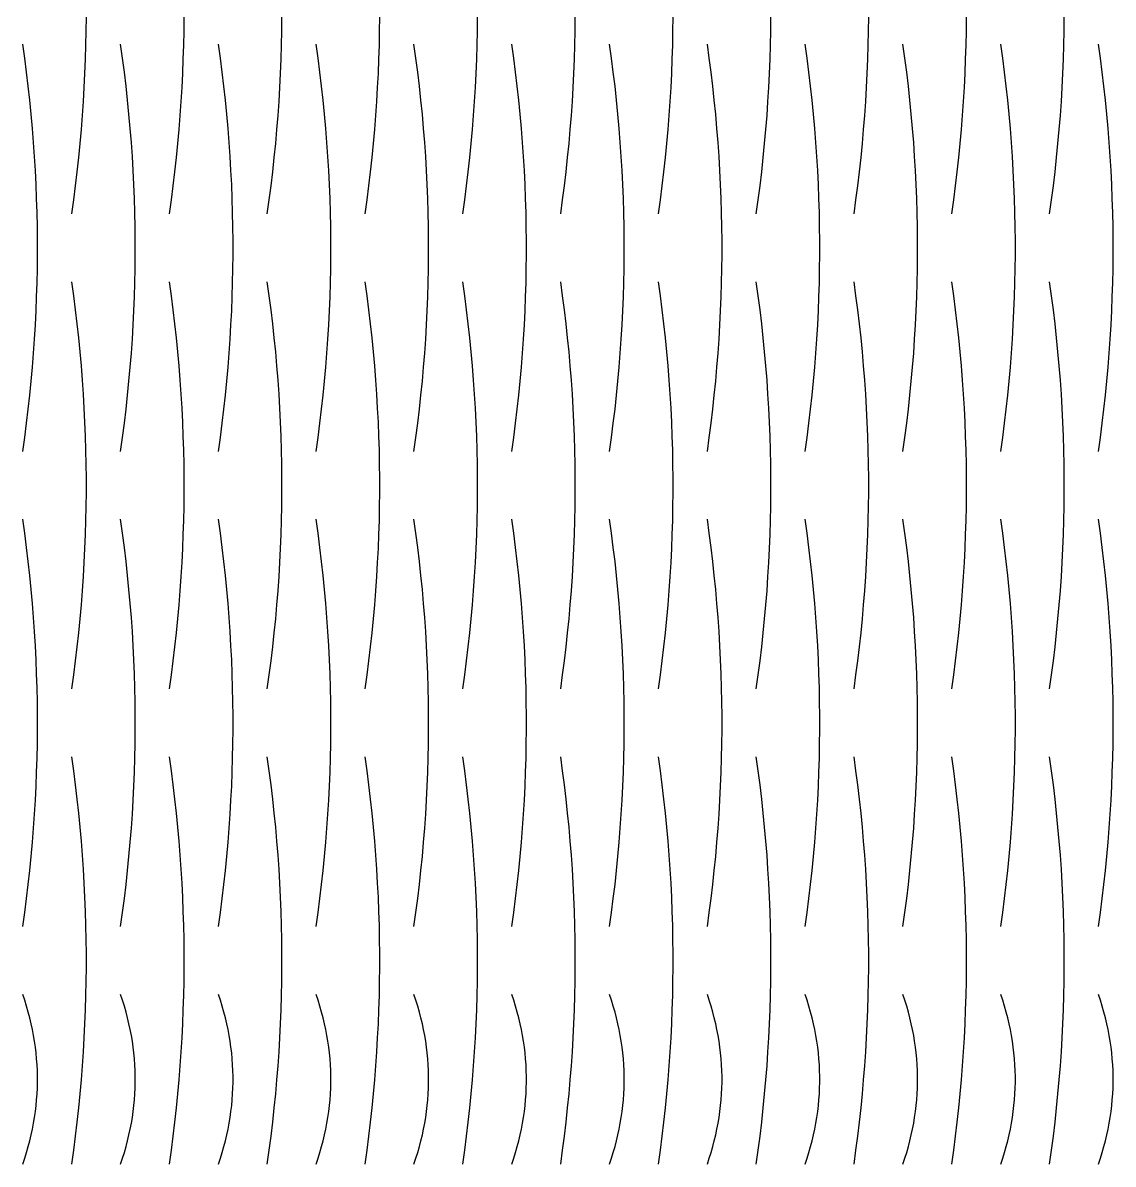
# Model space of a CAD drawing. Header units: millimetres. Extents: x 1.1 to 98.9, y 3 to 97.
# Drawn here: x 50.8 to 98.9, y 3 to 53.4 of the extents above; entities that cross this region are included whole.
import ezdxf

# ---------------------------------------------------------------- set-up
doc = ezdxf.new("R2010")
doc.units = ezdxf.units.MM
doc.layers.add('CUT', color=1, linetype='Continuous')

msp = doc.modelspace()

# ---------------------------------------------------------------- linework, layer by layer
at = {"layer": 'CUT'}
for points in [[(52.92, 45), (53.006, 45.621), (53.086, 46.241), (53.16, 46.862), (53.228, 47.483), (53.29, 48.103), (53.345, 48.724), (53.395, 49.345), (53.438, 49.966), (53.475, 50.586), (53.506, 51.207), (53.53, 51.828), (53.549, 52.448), (53.561, 53.069), (53.567, 53.69)], [(57.24, 45), (57.326, 45.621), (57.406, 46.241), (57.48, 46.862), (57.548, 47.483), (57.61, 48.103), (57.665, 48.724), (57.715, 49.345), (57.758, 49.966), (57.795, 50.586), (57.826, 51.207), (57.85, 51.828), (57.869, 52.448), (57.881, 53.069), (57.887, 53.69)], [(61.56, 45), (61.646, 45.621), (61.726, 46.241), (61.8, 46.862), (61.868, 47.483), (61.93, 48.103), (61.985, 48.724), (62.035, 49.345), (62.078, 49.966), (62.115, 50.586), (62.146, 51.207), (62.17, 51.828), (62.189, 52.448), (62.201, 53.069), (62.207, 53.69)], [(65.88, 45), (65.966, 45.621), (66.046, 46.241), (66.12, 46.862), (66.188, 47.483), (66.25, 48.103), (66.305, 48.724), (66.355, 49.345), (66.398, 49.966), (66.435, 50.586), (66.466, 51.207), (66.49, 51.828), (66.509, 52.448), (66.521, 53.069), (66.527, 53.69)], [(70.2, 45), (70.286, 45.621), (70.366, 46.241), (70.44, 46.862), (70.508, 47.483), (70.57, 48.103), (70.625, 48.724), (70.675, 49.345), (70.718, 49.966), (70.755, 50.586), (70.786, 51.207), (70.81, 51.828), (70.829, 52.448), (70.841, 53.069), (70.847, 53.69)], [(74.52, 45), (74.606, 45.621), (74.686, 46.241), (74.76, 46.862), (74.828, 47.483), (74.89, 48.103), (74.945, 48.724), (74.995, 49.345), (75.038, 49.966), (75.075, 50.586), (75.106, 51.207), (75.13, 51.828), (75.149, 52.448), (75.161, 53.069), (75.167, 53.69)], [(78.84, 45), (78.926, 45.621), (79.006, 46.241), (79.08, 46.862), (79.148, 47.483), (79.21, 48.103), (79.265, 48.724), (79.315, 49.345), (79.358, 49.966), (79.395, 50.586), (79.426, 51.207), (79.45, 51.828), (79.469, 52.448), (79.481, 53.069), (79.487, 53.69)], [(83.16, 45), (83.246, 45.621), (83.326, 46.241), (83.4, 46.862), (83.468, 47.483), (83.53, 48.103), (83.585, 48.724), (83.635, 49.345), (83.678, 49.966), (83.715, 50.586), (83.746, 51.207), (83.77, 51.828), (83.789, 52.448), (83.801, 53.069), (83.807, 53.69)], [(87.48, 45), (87.566, 45.621), (87.646, 46.241), (87.72, 46.862), (87.788, 47.483), (87.85, 48.103), (87.905, 48.724), (87.955, 49.345), (87.998, 49.966), (88.035, 50.586), (88.066, 51.207), (88.09, 51.828), (88.109, 52.448), (88.121, 53.069), (88.127, 53.69)], [(91.8, 45), (91.886, 45.621), (91.966, 46.241), (92.04, 46.862), (92.108, 47.483), (92.17, 48.103), (92.225, 48.724), (92.275, 49.345), (92.318, 49.966), (92.355, 50.586), (92.386, 51.207), (92.41, 51.828), (92.429, 52.448), (92.441, 53.069), (92.447, 53.69)], [(96.12, 45), (96.206, 45.621), (96.286, 46.241), (96.36, 46.862), (96.428, 47.483), (96.49, 48.103), (96.545, 48.724), (96.595, 49.345), (96.638, 49.966), (96.675, 50.586), (96.706, 51.207), (96.73, 51.828), (96.749, 52.448), (96.761, 53.069), (96.767, 53.69)], [(50.76, 34.5), (50.846, 35.121), (50.926, 35.741), (51, 36.362), (51.068, 36.983), (51.13, 37.603), (51.185, 38.224), (51.235, 38.845), (51.278, 39.466), (51.315, 40.086), (51.346, 40.707), (51.37, 41.328), (51.389, 41.948), (51.401, 42.569), (51.407, 43.19), (51.407, 43.81), (51.401, 44.431), (51.389, 45.052), (51.37, 45.672), (51.346, 46.293), (51.315, 46.914), (51.278, 47.534), (51.235, 48.155), (51.185, 48.776), (51.13, 49.397), (51.068, 50.017), (51, 50.638), (50.926, 51.259), (50.846, 51.879), (50.76, 52.5)], [(55.08, 34.5), (55.166, 35.121), (55.246, 35.741), (55.32, 36.362), (55.388, 36.983), (55.45, 37.603), (55.505, 38.224), (55.555, 38.845), (55.598, 39.466), (55.635, 40.086), (55.666, 40.707), (55.69, 41.328), (55.709, 41.948), (55.721, 42.569), (55.727, 43.19), (55.727, 43.81), (55.721, 44.431), (55.709, 45.052), (55.69, 45.672), (55.666, 46.293), (55.635, 46.914), (55.598, 47.534), (55.555, 48.155), (55.505, 48.776), (55.45, 49.397), (55.388, 50.017), (55.32, 50.638), (55.246, 51.259), (55.166, 51.879), (55.08, 52.5)], [(59.4, 34.5), (59.486, 35.121), (59.566, 35.741), (59.64, 36.362), (59.708, 36.983), (59.77, 37.603), (59.825, 38.224), (59.875, 38.845), (59.918, 39.466), (59.955, 40.086), (59.986, 40.707), (60.01, 41.328), (60.029, 41.948), (60.041, 42.569), (60.047, 43.19), (60.047, 43.81), (60.041, 44.431), (60.029, 45.052), (60.01, 45.672), (59.986, 46.293), (59.955, 46.914), (59.918, 47.534), (59.875, 48.155), (59.825, 48.776), (59.77, 49.397), (59.708, 50.017), (59.64, 50.638), (59.566, 51.259), (59.486, 51.879), (59.4, 52.5)], [(63.72, 34.5), (63.806, 35.121), (63.886, 35.741), (63.96, 36.362), (64.028, 36.983), (64.09, 37.603), (64.145, 38.224), (64.195, 38.845), (64.238, 39.466), (64.275, 40.086), (64.306, 40.707), (64.33, 41.328), (64.349, 41.948), (64.361, 42.569), (64.367, 43.19), (64.367, 43.81), (64.361, 44.431), (64.349, 45.052), (64.33, 45.672), (64.306, 46.293), (64.275, 46.914), (64.238, 47.534), (64.195, 48.155), (64.145, 48.776), (64.09, 49.397), (64.028, 50.017), (63.96, 50.638), (63.886, 51.259), (63.806, 51.879), (63.72, 52.5)], [(68.04, 34.5), (68.126, 35.121), (68.206, 35.741), (68.28, 36.362), (68.348, 36.983), (68.41, 37.603), (68.465, 38.224), (68.515, 38.845), (68.558, 39.466), (68.595, 40.086), (68.626, 40.707), (68.65, 41.328), (68.669, 41.948), (68.681, 42.569), (68.687, 43.19), (68.687, 43.81), (68.681, 44.431), (68.669, 45.052), (68.65, 45.672), (68.626, 46.293), (68.595, 46.914), (68.558, 47.534), (68.515, 48.155), (68.465, 48.776), (68.41, 49.397), (68.348, 50.017), (68.28, 50.638), (68.206, 51.259), (68.126, 51.879), (68.04, 52.5)], [(72.36, 34.5), (72.446, 35.121), (72.526, 35.741), (72.6, 36.362), (72.668, 36.983), (72.73, 37.603), (72.785, 38.224), (72.835, 38.845), (72.878, 39.466), (72.915, 40.086), (72.946, 40.707), (72.97, 41.328), (72.989, 41.948), (73.001, 42.569), (73.007, 43.19), (73.007, 43.81), (73.001, 44.431), (72.989, 45.052), (72.97, 45.672), (72.946, 46.293), (72.915, 46.914), (72.878, 47.534), (72.835, 48.155), (72.785, 48.776), (72.73, 49.397), (72.668, 50.017), (72.6, 50.638), (72.526, 51.259), (72.446, 51.879), (72.36, 52.5)], [(76.68, 34.5), (76.766, 35.121), (76.846, 35.741), (76.92, 36.362), (76.988, 36.983), (77.05, 37.603), (77.105, 38.224), (77.155, 38.845), (77.198, 39.466), (77.235, 40.086), (77.266, 40.707), (77.29, 41.328), (77.309, 41.948), (77.321, 42.569), (77.327, 43.19), (77.327, 43.81), (77.321, 44.431), (77.309, 45.052), (77.29, 45.672), (77.266, 46.293), (77.235, 46.914), (77.198, 47.534), (77.155, 48.155), (77.105, 48.776), (77.05, 49.397), (76.988, 50.017), (76.92, 50.638), (76.846, 51.259), (76.766, 51.879), (76.68, 52.5)], [(81, 34.5), (81.086, 35.121), (81.166, 35.741), (81.24, 36.362), (81.308, 36.983), (81.37, 37.603), (81.425, 38.224), (81.475, 38.845), (81.518, 39.466), (81.555, 40.086), (81.586, 40.707), (81.61, 41.328), (81.629, 41.948), (81.641, 42.569), (81.647, 43.19), (81.647, 43.81), (81.641, 44.431), (81.629, 45.052), (81.61, 45.672), (81.586, 46.293), (81.555, 46.914), (81.518, 47.534), (81.475, 48.155), (81.425, 48.776), (81.37, 49.397), (81.308, 50.017), (81.24, 50.638), (81.166, 51.259), (81.086, 51.879), (81, 52.5)], [(85.32, 34.5), (85.406, 35.121), (85.486, 35.741), (85.56, 36.362), (85.628, 36.983), (85.69, 37.603), (85.745, 38.224), (85.795, 38.845), (85.838, 39.466), (85.875, 40.086), (85.906, 40.707), (85.93, 41.328), (85.949, 41.948), (85.961, 42.569), (85.967, 43.19), (85.967, 43.81), (85.961, 44.431), (85.949, 45.052), (85.93, 45.672), (85.906, 46.293), (85.875, 46.914), (85.838, 47.534), (85.795, 48.155), (85.745, 48.776), (85.69, 49.397), (85.628, 50.017), (85.56, 50.638), (85.486, 51.259), (85.406, 51.879), (85.32, 52.5)], [(89.64, 34.5), (89.726, 35.121), (89.806, 35.741), (89.88, 36.362), (89.948, 36.983), (90.01, 37.603), (90.065, 38.224), (90.115, 38.845), (90.158, 39.466), (90.195, 40.086), (90.226, 40.707), (90.25, 41.328), (90.269, 41.948), (90.281, 42.569), (90.287, 43.19), (90.287, 43.81), (90.281, 44.431), (90.269, 45.052), (90.25, 45.672), (90.226, 46.293), (90.195, 46.914), (90.158, 47.534), (90.115, 48.155), (90.065, 48.776), (90.01, 49.397), (89.948, 50.017), (89.88, 50.638), (89.806, 51.259), (89.726, 51.879), (89.64, 52.5)], [(93.96, 34.5), (94.046, 35.121), (94.126, 35.741), (94.2, 36.362), (94.268, 36.983), (94.33, 37.603), (94.385, 38.224), (94.435, 38.845), (94.478, 39.466), (94.515, 40.086), (94.546, 40.707), (94.57, 41.328), (94.589, 41.948), (94.601, 42.569), (94.607, 43.19), (94.607, 43.81), (94.601, 44.431), (94.589, 45.052), (94.57, 45.672), (94.546, 46.293), (94.515, 46.914), (94.478, 47.534), (94.435, 48.155), (94.385, 48.776), (94.33, 49.397), (94.268, 50.017), (94.2, 50.638), (94.126, 51.259), (94.046, 51.879), (93.96, 52.5)], [(98.28, 34.5), (98.366, 35.121), (98.446, 35.741), (98.52, 36.362), (98.588, 36.983), (98.65, 37.603), (98.705, 38.224), (98.755, 38.845), (98.798, 39.466), (98.835, 40.086), (98.866, 40.707), (98.89, 41.328), (98.909, 41.948), (98.921, 42.569), (98.927, 43.19), (98.927, 43.81), (98.921, 44.431), (98.909, 45.052), (98.89, 45.672), (98.866, 46.293), (98.835, 46.914), (98.798, 47.534), (98.755, 48.155), (98.705, 48.776), (98.65, 49.397), (98.588, 50.017), (98.52, 50.638), (98.446, 51.259), (98.366, 51.879), (98.28, 52.5)], [(52.92, 24), (53.006, 24.621), (53.086, 25.241), (53.16, 25.862), (53.228, 26.483), (53.29, 27.103), (53.345, 27.724), (53.395, 28.345), (53.438, 28.966), (53.475, 29.586), (53.506, 30.207), (53.53, 30.828), (53.549, 31.448), (53.561, 32.069), (53.567, 32.69), (53.567, 33.31), (53.561, 33.931), (53.549, 34.552), (53.53, 35.172), (53.506, 35.793), (53.475, 36.414), (53.438, 37.034), (53.395, 37.655), (53.345, 38.276), (53.29, 38.897), (53.228, 39.517), (53.16, 40.138), (53.086, 40.759), (53.006, 41.379), (52.92, 42)], [(57.24, 24), (57.326, 24.621), (57.406, 25.241), (57.48, 25.862), (57.548, 26.483), (57.61, 27.103), (57.665, 27.724), (57.715, 28.345), (57.758, 28.966), (57.795, 29.586), (57.826, 30.207), (57.85, 30.828), (57.869, 31.448), (57.881, 32.069), (57.887, 32.69), (57.887, 33.31), (57.881, 33.931), (57.869, 34.552), (57.85, 35.172), (57.826, 35.793), (57.795, 36.414), (57.758, 37.034), (57.715, 37.655), (57.665, 38.276), (57.61, 38.897), (57.548, 39.517), (57.48, 40.138), (57.406, 40.759), (57.326, 41.379), (57.24, 42)], [(61.56, 24), (61.646, 24.621), (61.726, 25.241), (61.8, 25.862), (61.868, 26.483), (61.93, 27.103), (61.985, 27.724), (62.035, 28.345), (62.078, 28.966), (62.115, 29.586), (62.146, 30.207), (62.17, 30.828), (62.189, 31.448), (62.201, 32.069), (62.207, 32.69), (62.207, 33.31), (62.201, 33.931), (62.189, 34.552), (62.17, 35.172), (62.146, 35.793), (62.115, 36.414), (62.078, 37.034), (62.035, 37.655), (61.985, 38.276), (61.93, 38.897), (61.868, 39.517), (61.8, 40.138), (61.726, 40.759), (61.646, 41.379), (61.56, 42)], [(65.88, 24), (65.966, 24.621), (66.046, 25.241), (66.12, 25.862), (66.188, 26.483), (66.25, 27.103), (66.305, 27.724), (66.355, 28.345), (66.398, 28.966), (66.435, 29.586), (66.466, 30.207), (66.49, 30.828), (66.509, 31.448), (66.521, 32.069), (66.527, 32.69), (66.527, 33.31), (66.521, 33.931), (66.509, 34.552), (66.49, 35.172), (66.466, 35.793), (66.435, 36.414), (66.398, 37.034), (66.355, 37.655), (66.305, 38.276), (66.25, 38.897), (66.188, 39.517), (66.12, 40.138), (66.046, 40.759), (65.966, 41.379), (65.88, 42)], [(70.2, 24), (70.286, 24.621), (70.366, 25.241), (70.44, 25.862), (70.508, 26.483), (70.57, 27.103), (70.625, 27.724), (70.675, 28.345), (70.718, 28.966), (70.755, 29.586), (70.786, 30.207), (70.81, 30.828), (70.829, 31.448), (70.841, 32.069), (70.847, 32.69), (70.847, 33.31), (70.841, 33.931), (70.829, 34.552), (70.81, 35.172), (70.786, 35.793), (70.755, 36.414), (70.718, 37.034), (70.675, 37.655), (70.625, 38.276), (70.57, 38.897), (70.508, 39.517), (70.44, 40.138), (70.366, 40.759), (70.286, 41.379), (70.2, 42)], [(74.52, 24), (74.606, 24.621), (74.686, 25.241), (74.76, 25.862), (74.828, 26.483), (74.89, 27.103), (74.945, 27.724), (74.995, 28.345), (75.038, 28.966), (75.075, 29.586), (75.106, 30.207), (75.13, 30.828), (75.149, 31.448), (75.161, 32.069), (75.167, 32.69), (75.167, 33.31), (75.161, 33.931), (75.149, 34.552), (75.13, 35.172), (75.106, 35.793), (75.075, 36.414), (75.038, 37.034), (74.995, 37.655), (74.945, 38.276), (74.89, 38.897), (74.828, 39.517), (74.76, 40.138), (74.686, 40.759), (74.606, 41.379), (74.52, 42)], [(78.84, 24), (78.926, 24.621), (79.006, 25.241), (79.08, 25.862), (79.148, 26.483), (79.21, 27.103), (79.265, 27.724), (79.315, 28.345), (79.358, 28.966), (79.395, 29.586), (79.426, 30.207), (79.45, 30.828), (79.469, 31.448), (79.481, 32.069), (79.487, 32.69), (79.487, 33.31), (79.481, 33.931), (79.469, 34.552), (79.45, 35.172), (79.426, 35.793), (79.395, 36.414), (79.358, 37.034), (79.315, 37.655), (79.265, 38.276), (79.21, 38.897), (79.148, 39.517), (79.08, 40.138), (79.006, 40.759), (78.926, 41.379), (78.84, 42)], [(83.16, 24), (83.246, 24.621), (83.326, 25.241), (83.4, 25.862), (83.468, 26.483), (83.53, 27.103), (83.585, 27.724), (83.635, 28.345), (83.678, 28.966), (83.715, 29.586), (83.746, 30.207), (83.77, 30.828), (83.789, 31.448), (83.801, 32.069), (83.807, 32.69), (83.807, 33.31), (83.801, 33.931), (83.789, 34.552), (83.77, 35.172), (83.746, 35.793), (83.715, 36.414), (83.678, 37.034), (83.635, 37.655), (83.585, 38.276), (83.53, 38.897), (83.468, 39.517), (83.4, 40.138), (83.326, 40.759), (83.246, 41.379), (83.16, 42)], [(87.48, 24), (87.566, 24.621), (87.646, 25.241), (87.72, 25.862), (87.788, 26.483), (87.85, 27.103), (87.905, 27.724), (87.955, 28.345), (87.998, 28.966), (88.035, 29.586), (88.066, 30.207), (88.09, 30.828), (88.109, 31.448), (88.121, 32.069), (88.127, 32.69), (88.127, 33.31), (88.121, 33.931), (88.109, 34.552), (88.09, 35.172), (88.066, 35.793), (88.035, 36.414), (87.998, 37.034), (87.955, 37.655), (87.905, 38.276), (87.85, 38.897), (87.788, 39.517), (87.72, 40.138), (87.646, 40.759), (87.566, 41.379), (87.48, 42)], [(91.8, 24), (91.886, 24.621), (91.966, 25.241), (92.04, 25.862), (92.108, 26.483), (92.17, 27.103), (92.225, 27.724), (92.275, 28.345), (92.318, 28.966), (92.355, 29.586), (92.386, 30.207), (92.41, 30.828), (92.429, 31.448), (92.441, 32.069), (92.447, 32.69), (92.447, 33.31), (92.441, 33.931), (92.429, 34.552), (92.41, 35.172), (92.386, 35.793), (92.355, 36.414), (92.318, 37.034), (92.275, 37.655), (92.225, 38.276), (92.17, 38.897), (92.108, 39.517), (92.04, 40.138), (91.966, 40.759), (91.886, 41.379), (91.8, 42)], [(96.12, 24), (96.206, 24.621), (96.286, 25.241), (96.36, 25.862), (96.428, 26.483), (96.49, 27.103), (96.545, 27.724), (96.595, 28.345), (96.638, 28.966), (96.675, 29.586), (96.706, 30.207), (96.73, 30.828), (96.749, 31.448), (96.761, 32.069), (96.767, 32.69), (96.767, 33.31), (96.761, 33.931), (96.749, 34.552), (96.73, 35.172), (96.706, 35.793), (96.675, 36.414), (96.638, 37.034), (96.595, 37.655), (96.545, 38.276), (96.49, 38.897), (96.428, 39.517), (96.36, 40.138), (96.286, 40.759), (96.206, 41.379), (96.12, 42)], [(50.76, 13.5), (50.846, 14.121), (50.926, 14.741), (51, 15.362), (51.068, 15.983), (51.13, 16.603), (51.185, 17.224), (51.235, 17.845), (51.278, 18.466), (51.315, 19.086), (51.346, 19.707), (51.37, 20.328), (51.389, 20.948), (51.401, 21.569), (51.407, 22.19), (51.407, 22.81), (51.401, 23.431), (51.389, 24.052), (51.37, 24.672), (51.346, 25.293), (51.315, 25.914), (51.278, 26.534), (51.235, 27.155), (51.185, 27.776), (51.13, 28.397), (51.068, 29.017), (51, 29.638), (50.926, 30.259), (50.846, 30.879), (50.76, 31.5)], [(55.08, 13.5), (55.166, 14.121), (55.246, 14.741), (55.32, 15.362), (55.388, 15.983), (55.45, 16.603), (55.505, 17.224), (55.555, 17.845), (55.598, 18.466), (55.635, 19.086), (55.666, 19.707), (55.69, 20.328), (55.709, 20.948), (55.721, 21.569), (55.727, 22.19), (55.727, 22.81), (55.721, 23.431), (55.709, 24.052), (55.69, 24.672), (55.666, 25.293), (55.635, 25.914), (55.598, 26.534), (55.555, 27.155), (55.505, 27.776), (55.45, 28.397), (55.388, 29.017), (55.32, 29.638), (55.246, 30.259), (55.166, 30.879), (55.08, 31.5)], [(59.4, 13.5), (59.486, 14.121), (59.566, 14.741), (59.64, 15.362), (59.708, 15.983), (59.77, 16.603), (59.825, 17.224), (59.875, 17.845), (59.918, 18.466), (59.955, 19.086), (59.986, 19.707), (60.01, 20.328), (60.029, 20.948), (60.041, 21.569), (60.047, 22.19), (60.047, 22.81), (60.041, 23.431), (60.029, 24.052), (60.01, 24.672), (59.986, 25.293), (59.955, 25.914), (59.918, 26.534), (59.875, 27.155), (59.825, 27.776), (59.77, 28.397), (59.708, 29.017), (59.64, 29.638), (59.566, 30.259), (59.486, 30.879), (59.4, 31.5)], [(63.72, 13.5), (63.806, 14.121), (63.886, 14.741), (63.96, 15.362), (64.028, 15.983), (64.09, 16.603), (64.145, 17.224), (64.195, 17.845), (64.238, 18.466), (64.275, 19.086), (64.306, 19.707), (64.33, 20.328), (64.349, 20.948), (64.361, 21.569), (64.367, 22.19), (64.367, 22.81), (64.361, 23.431), (64.349, 24.052), (64.33, 24.672), (64.306, 25.293), (64.275, 25.914), (64.238, 26.534), (64.195, 27.155), (64.145, 27.776), (64.09, 28.397), (64.028, 29.017), (63.96, 29.638), (63.886, 30.259), (63.806, 30.879), (63.72, 31.5)], [(68.04, 13.5), (68.126, 14.121), (68.206, 14.741), (68.28, 15.362), (68.348, 15.983), (68.41, 16.603), (68.465, 17.224), (68.515, 17.845), (68.558, 18.466), (68.595, 19.086), (68.626, 19.707), (68.65, 20.328), (68.669, 20.948), (68.681, 21.569), (68.687, 22.19), (68.687, 22.81), (68.681, 23.431), (68.669, 24.052), (68.65, 24.672), (68.626, 25.293), (68.595, 25.914), (68.558, 26.534), (68.515, 27.155), (68.465, 27.776), (68.41, 28.397), (68.348, 29.017), (68.28, 29.638), (68.206, 30.259), (68.126, 30.879), (68.04, 31.5)], [(72.36, 13.5), (72.446, 14.121), (72.526, 14.741), (72.6, 15.362), (72.668, 15.983), (72.73, 16.603), (72.785, 17.224), (72.835, 17.845), (72.878, 18.466), (72.915, 19.086), (72.946, 19.707), (72.97, 20.328), (72.989, 20.948), (73.001, 21.569), (73.007, 22.19), (73.007, 22.81), (73.001, 23.431), (72.989, 24.052), (72.97, 24.672), (72.946, 25.293), (72.915, 25.914), (72.878, 26.534), (72.835, 27.155), (72.785, 27.776), (72.73, 28.397), (72.668, 29.017), (72.6, 29.638), (72.526, 30.259), (72.446, 30.879), (72.36, 31.5)], [(76.68, 13.5), (76.766, 14.121), (76.846, 14.741), (76.92, 15.362), (76.988, 15.983), (77.05, 16.603), (77.105, 17.224), (77.155, 17.845), (77.198, 18.466), (77.235, 19.086), (77.266, 19.707), (77.29, 20.328), (77.309, 20.948), (77.321, 21.569), (77.327, 22.19), (77.327, 22.81), (77.321, 23.431), (77.309, 24.052), (77.29, 24.672), (77.266, 25.293), (77.235, 25.914), (77.198, 26.534), (77.155, 27.155), (77.105, 27.776), (77.05, 28.397), (76.988, 29.017), (76.92, 29.638), (76.846, 30.259), (76.766, 30.879), (76.68, 31.5)], [(81, 13.5), (81.086, 14.121), (81.166, 14.741), (81.24, 15.362), (81.308, 15.983), (81.37, 16.603), (81.425, 17.224), (81.475, 17.845), (81.518, 18.466), (81.555, 19.086), (81.586, 19.707), (81.61, 20.328), (81.629, 20.948), (81.641, 21.569), (81.647, 22.19), (81.647, 22.81), (81.641, 23.431), (81.629, 24.052), (81.61, 24.672), (81.586, 25.293), (81.555, 25.914), (81.518, 26.534), (81.475, 27.155), (81.425, 27.776), (81.37, 28.397), (81.308, 29.017), (81.24, 29.638), (81.166, 30.259), (81.086, 30.879), (81, 31.5)], [(85.32, 13.5), (85.406, 14.121), (85.486, 14.741), (85.56, 15.362), (85.628, 15.983), (85.69, 16.603), (85.745, 17.224), (85.795, 17.845), (85.838, 18.466), (85.875, 19.086), (85.906, 19.707), (85.93, 20.328), (85.949, 20.948), (85.961, 21.569), (85.967, 22.19), (85.967, 22.81), (85.961, 23.431), (85.949, 24.052), (85.93, 24.672), (85.906, 25.293), (85.875, 25.914), (85.838, 26.534), (85.795, 27.155), (85.745, 27.776), (85.69, 28.397), (85.628, 29.017), (85.56, 29.638), (85.486, 30.259), (85.406, 30.879), (85.32, 31.5)], [(89.64, 13.5), (89.726, 14.121), (89.806, 14.741), (89.88, 15.362), (89.948, 15.983), (90.01, 16.603), (90.065, 17.224), (90.115, 17.845), (90.158, 18.466), (90.195, 19.086), (90.226, 19.707), (90.25, 20.328), (90.269, 20.948), (90.281, 21.569), (90.287, 22.19), (90.287, 22.81), (90.281, 23.431), (90.269, 24.052), (90.25, 24.672), (90.226, 25.293), (90.195, 25.914), (90.158, 26.534), (90.115, 27.155), (90.065, 27.776), (90.01, 28.397), (89.948, 29.017), (89.88, 29.638), (89.806, 30.259), (89.726, 30.879), (89.64, 31.5)], [(93.96, 13.5), (94.046, 14.121), (94.126, 14.741), (94.2, 15.362), (94.268, 15.983), (94.33, 16.603), (94.385, 17.224), (94.435, 17.845), (94.478, 18.466), (94.515, 19.086), (94.546, 19.707), (94.57, 20.328), (94.589, 20.948), (94.601, 21.569), (94.607, 22.19), (94.607, 22.81), (94.601, 23.431), (94.589, 24.052), (94.57, 24.672), (94.546, 25.293), (94.515, 25.914), (94.478, 26.534), (94.435, 27.155), (94.385, 27.776), (94.33, 28.397), (94.268, 29.017), (94.2, 29.638), (94.126, 30.259), (94.046, 30.879), (93.96, 31.5)], [(98.28, 13.5), (98.366, 14.121), (98.446, 14.741), (98.52, 15.362), (98.588, 15.983), (98.65, 16.603), (98.705, 17.224), (98.755, 17.845), (98.798, 18.466), (98.835, 19.086), (98.866, 19.707), (98.89, 20.328), (98.909, 20.948), (98.921, 21.569), (98.927, 22.19), (98.927, 22.81), (98.921, 23.431), (98.909, 24.052), (98.89, 24.672), (98.866, 25.293), (98.835, 25.914), (98.798, 26.534), (98.755, 27.155), (98.705, 27.776), (98.65, 28.397), (98.588, 29.017), (98.52, 29.638), (98.446, 30.259), (98.366, 30.879), (98.28, 31.5)], [(52.92, 3), (53.006, 3.621), (53.086, 4.241), (53.16, 4.862), (53.228, 5.483), (53.29, 6.103), (53.345, 6.724), (53.395, 7.345), (53.438, 7.966), (53.475, 8.586), (53.506, 9.207), (53.53, 9.828), (53.549, 10.448), (53.561, 11.069), (53.567, 11.69), (53.567, 12.31), (53.561, 12.931), (53.549, 13.552), (53.53, 14.172), (53.506, 14.793), (53.475, 15.414), (53.438, 16.034), (53.395, 16.655), (53.345, 17.276), (53.29, 17.897), (53.228, 18.517), (53.16, 19.138), (53.086, 19.759), (53.006, 20.379), (52.92, 21)], [(57.24, 3), (57.326, 3.621), (57.406, 4.241), (57.48, 4.862), (57.548, 5.483), (57.61, 6.103), (57.665, 6.724), (57.715, 7.345), (57.758, 7.966), (57.795, 8.586), (57.826, 9.207), (57.85, 9.828), (57.869, 10.448), (57.881, 11.069), (57.887, 11.69), (57.887, 12.31), (57.881, 12.931), (57.869, 13.552), (57.85, 14.172), (57.826, 14.793), (57.795, 15.414), (57.758, 16.034), (57.715, 16.655), (57.665, 17.276), (57.61, 17.897), (57.548, 18.517), (57.48, 19.138), (57.406, 19.759), (57.326, 20.379), (57.24, 21)], [(61.56, 3), (61.646, 3.621), (61.726, 4.241), (61.8, 4.862), (61.868, 5.483), (61.93, 6.103), (61.985, 6.724), (62.035, 7.345), (62.078, 7.966), (62.115, 8.586), (62.146, 9.207), (62.17, 9.828), (62.189, 10.448), (62.201, 11.069), (62.207, 11.69), (62.207, 12.31), (62.201, 12.931), (62.189, 13.552), (62.17, 14.172), (62.146, 14.793), (62.115, 15.414), (62.078, 16.034), (62.035, 16.655), (61.985, 17.276), (61.93, 17.897), (61.868, 18.517), (61.8, 19.138), (61.726, 19.759), (61.646, 20.379), (61.56, 21)], [(65.88, 3), (65.966, 3.621), (66.046, 4.241), (66.12, 4.862), (66.188, 5.483), (66.25, 6.103), (66.305, 6.724), (66.355, 7.345), (66.398, 7.966), (66.435, 8.586), (66.466, 9.207), (66.49, 9.828), (66.509, 10.448), (66.521, 11.069), (66.527, 11.69), (66.527, 12.31), (66.521, 12.931), (66.509, 13.552), (66.49, 14.172), (66.466, 14.793), (66.435, 15.414), (66.398, 16.034), (66.355, 16.655), (66.305, 17.276), (66.25, 17.897), (66.188, 18.517), (66.12, 19.138), (66.046, 19.759), (65.966, 20.379), (65.88, 21)], [(70.2, 3), (70.286, 3.621), (70.366, 4.241), (70.44, 4.862), (70.508, 5.483), (70.57, 6.103), (70.625, 6.724), (70.675, 7.345), (70.718, 7.966), (70.755, 8.586), (70.786, 9.207), (70.81, 9.828), (70.829, 10.448), (70.841, 11.069), (70.847, 11.69), (70.847, 12.31), (70.841, 12.931), (70.829, 13.552), (70.81, 14.172), (70.786, 14.793), (70.755, 15.414), (70.718, 16.034), (70.675, 16.655), (70.625, 17.276), (70.57, 17.897), (70.508, 18.517), (70.44, 19.138), (70.366, 19.759), (70.286, 20.379), (70.2, 21)], [(74.52, 3), (74.606, 3.621), (74.686, 4.241), (74.76, 4.862), (74.828, 5.483), (74.89, 6.103), (74.945, 6.724), (74.995, 7.345), (75.038, 7.966), (75.075, 8.586), (75.106, 9.207), (75.13, 9.828), (75.149, 10.448), (75.161, 11.069), (75.167, 11.69), (75.167, 12.31), (75.161, 12.931), (75.149, 13.552), (75.13, 14.172), (75.106, 14.793), (75.075, 15.414), (75.038, 16.034), (74.995, 16.655), (74.945, 17.276), (74.89, 17.897), (74.828, 18.517), (74.76, 19.138), (74.686, 19.759), (74.606, 20.379), (74.52, 21)], [(78.84, 3), (78.926, 3.621), (79.006, 4.241), (79.08, 4.862), (79.148, 5.483), (79.21, 6.103), (79.265, 6.724), (79.315, 7.345), (79.358, 7.966), (79.395, 8.586), (79.426, 9.207), (79.45, 9.828), (79.469, 10.448), (79.481, 11.069), (79.487, 11.69), (79.487, 12.31), (79.481, 12.931), (79.469, 13.552), (79.45, 14.172), (79.426, 14.793), (79.395, 15.414), (79.358, 16.034), (79.315, 16.655), (79.265, 17.276), (79.21, 17.897), (79.148, 18.517), (79.08, 19.138), (79.006, 19.759), (78.926, 20.379), (78.84, 21)], [(83.16, 3), (83.246, 3.621), (83.326, 4.241), (83.4, 4.862), (83.468, 5.483), (83.53, 6.103), (83.585, 6.724), (83.635, 7.345), (83.678, 7.966), (83.715, 8.586), (83.746, 9.207), (83.77, 9.828), (83.789, 10.448), (83.801, 11.069), (83.807, 11.69), (83.807, 12.31), (83.801, 12.931), (83.789, 13.552), (83.77, 14.172), (83.746, 14.793), (83.715, 15.414), (83.678, 16.034), (83.635, 16.655), (83.585, 17.276), (83.53, 17.897), (83.468, 18.517), (83.4, 19.138), (83.326, 19.759), (83.246, 20.379), (83.16, 21)], [(87.48, 3), (87.566, 3.621), (87.646, 4.241), (87.72, 4.862), (87.788, 5.483), (87.85, 6.103), (87.905, 6.724), (87.955, 7.345), (87.998, 7.966), (88.035, 8.586), (88.066, 9.207), (88.09, 9.828), (88.109, 10.448), (88.121, 11.069), (88.127, 11.69), (88.127, 12.31), (88.121, 12.931), (88.109, 13.552), (88.09, 14.172), (88.066, 14.793), (88.035, 15.414), (87.998, 16.034), (87.955, 16.655), (87.905, 17.276), (87.85, 17.897), (87.788, 18.517), (87.72, 19.138), (87.646, 19.759), (87.566, 20.379), (87.48, 21)], [(91.8, 3), (91.886, 3.621), (91.966, 4.241), (92.04, 4.862), (92.108, 5.483), (92.17, 6.103), (92.225, 6.724), (92.275, 7.345), (92.318, 7.966), (92.355, 8.586), (92.386, 9.207), (92.41, 9.828), (92.429, 10.448), (92.441, 11.069), (92.447, 11.69), (92.447, 12.31), (92.441, 12.931), (92.429, 13.552), (92.41, 14.172), (92.386, 14.793), (92.355, 15.414), (92.318, 16.034), (92.275, 16.655), (92.225, 17.276), (92.17, 17.897), (92.108, 18.517), (92.04, 19.138), (91.966, 19.759), (91.886, 20.379), (91.8, 21)], [(96.12, 3), (96.206, 3.621), (96.286, 4.241), (96.36, 4.862), (96.428, 5.483), (96.49, 6.103), (96.545, 6.724), (96.595, 7.345), (96.638, 7.966), (96.675, 8.586), (96.706, 9.207), (96.73, 9.828), (96.749, 10.448), (96.761, 11.069), (96.767, 11.69), (96.767, 12.31), (96.761, 12.931), (96.749, 13.552), (96.73, 14.172), (96.706, 14.793), (96.675, 15.414), (96.638, 16.034), (96.595, 16.655), (96.545, 17.276), (96.49, 17.897), (96.428, 18.517), (96.36, 19.138), (96.286, 19.759), (96.206, 20.379), (96.12, 21)], [(50.76, 3), (50.846, 3.259), (50.926, 3.517), (51, 3.776), (51.068, 4.034), (51.13, 4.293), (51.185, 4.552), (51.235, 4.81), (51.278, 5.069), (51.315, 5.328), (51.346, 5.586), (51.37, 5.845), (51.389, 6.103), (51.401, 6.362), (51.407, 6.621), (51.407, 6.879), (51.401, 7.138), (51.389, 7.397), (51.37, 7.655), (51.346, 7.914), (51.315, 8.172), (51.278, 8.431), (51.235, 8.69), (51.185, 8.948), (51.13, 9.207), (51.068, 9.466), (51, 9.724), (50.926, 9.983), (50.846, 10.241), (50.76, 10.5)], [(55.08, 3), (55.166, 3.259), (55.246, 3.517), (55.32, 3.776), (55.388, 4.034), (55.45, 4.293), (55.505, 4.552), (55.555, 4.81), (55.598, 5.069), (55.635, 5.328), (55.666, 5.586), (55.69, 5.845), (55.709, 6.103), (55.721, 6.362), (55.727, 6.621), (55.727, 6.879), (55.721, 7.138), (55.709, 7.397), (55.69, 7.655), (55.666, 7.914), (55.635, 8.172), (55.598, 8.431), (55.555, 8.69), (55.505, 8.948), (55.45, 9.207), (55.388, 9.466), (55.32, 9.724), (55.246, 9.983), (55.166, 10.241), (55.08, 10.5)], [(59.4, 3), (59.486, 3.259), (59.566, 3.517), (59.64, 3.776), (59.708, 4.034), (59.77, 4.293), (59.825, 4.552), (59.875, 4.81), (59.918, 5.069), (59.955, 5.328), (59.986, 5.586), (60.01, 5.845), (60.029, 6.103), (60.041, 6.362), (60.047, 6.621), (60.047, 6.879), (60.041, 7.138), (60.029, 7.397), (60.01, 7.655), (59.986, 7.914), (59.955, 8.172), (59.918, 8.431), (59.875, 8.69), (59.825, 8.948), (59.77, 9.207), (59.708, 9.466), (59.64, 9.724), (59.566, 9.983), (59.486, 10.241), (59.4, 10.5)], [(63.72, 3), (63.806, 3.259), (63.886, 3.517), (63.96, 3.776), (64.028, 4.034), (64.09, 4.293), (64.145, 4.552), (64.195, 4.81), (64.238, 5.069), (64.275, 5.328), (64.306, 5.586), (64.33, 5.845), (64.349, 6.103), (64.361, 6.362), (64.367, 6.621), (64.367, 6.879), (64.361, 7.138), (64.349, 7.397), (64.33, 7.655), (64.306, 7.914), (64.275, 8.172), (64.238, 8.431), (64.195, 8.69), (64.145, 8.948), (64.09, 9.207), (64.028, 9.466), (63.96, 9.724), (63.886, 9.983), (63.806, 10.241), (63.72, 10.5)], [(68.04, 3), (68.126, 3.259), (68.206, 3.517), (68.28, 3.776), (68.348, 4.034), (68.41, 4.293), (68.465, 4.552), (68.515, 4.81), (68.558, 5.069), (68.595, 5.328), (68.626, 5.586), (68.65, 5.845), (68.669, 6.103), (68.681, 6.362), (68.687, 6.621), (68.687, 6.879), (68.681, 7.138), (68.669, 7.397), (68.65, 7.655), (68.626, 7.914), (68.595, 8.172), (68.558, 8.431), (68.515, 8.69), (68.465, 8.948), (68.41, 9.207), (68.348, 9.466), (68.28, 9.724), (68.206, 9.983), (68.126, 10.241), (68.04, 10.5)], [(72.36, 3), (72.446, 3.259), (72.526, 3.517), (72.6, 3.776), (72.668, 4.034), (72.73, 4.293), (72.785, 4.552), (72.835, 4.81), (72.878, 5.069), (72.915, 5.328), (72.946, 5.586), (72.97, 5.845), (72.989, 6.103), (73.001, 6.362), (73.007, 6.621), (73.007, 6.879), (73.001, 7.138), (72.989, 7.397), (72.97, 7.655), (72.946, 7.914), (72.915, 8.172), (72.878, 8.431), (72.835, 8.69), (72.785, 8.948), (72.73, 9.207), (72.668, 9.466), (72.6, 9.724), (72.526, 9.983), (72.446, 10.241), (72.36, 10.5)], [(76.68, 3), (76.766, 3.259), (76.846, 3.517), (76.92, 3.776), (76.988, 4.034), (77.05, 4.293), (77.105, 4.552), (77.155, 4.81), (77.198, 5.069), (77.235, 5.328), (77.266, 5.586), (77.29, 5.845), (77.309, 6.103), (77.321, 6.362), (77.327, 6.621), (77.327, 6.879), (77.321, 7.138), (77.309, 7.397), (77.29, 7.655), (77.266, 7.914), (77.235, 8.172), (77.198, 8.431), (77.155, 8.69), (77.105, 8.948), (77.05, 9.207), (76.988, 9.466), (76.92, 9.724), (76.846, 9.983), (76.766, 10.241), (76.68, 10.5)], [(81, 3), (81.086, 3.259), (81.166, 3.517), (81.24, 3.776), (81.308, 4.034), (81.37, 4.293), (81.425, 4.552), (81.475, 4.81), (81.518, 5.069), (81.555, 5.328), (81.586, 5.586), (81.61, 5.845), (81.629, 6.103), (81.641, 6.362), (81.647, 6.621), (81.647, 6.879), (81.641, 7.138), (81.629, 7.397), (81.61, 7.655), (81.586, 7.914), (81.555, 8.172), (81.518, 8.431), (81.475, 8.69), (81.425, 8.948), (81.37, 9.207), (81.308, 9.466), (81.24, 9.724), (81.166, 9.983), (81.086, 10.241), (81, 10.5)], [(85.32, 3), (85.406, 3.259), (85.486, 3.517), (85.56, 3.776), (85.628, 4.034), (85.69, 4.293), (85.745, 4.552), (85.795, 4.81), (85.838, 5.069), (85.875, 5.328), (85.906, 5.586), (85.93, 5.845), (85.949, 6.103), (85.961, 6.362), (85.967, 6.621), (85.967, 6.879), (85.961, 7.138), (85.949, 7.397), (85.93, 7.655), (85.906, 7.914), (85.875, 8.172), (85.838, 8.431), (85.795, 8.69), (85.745, 8.948), (85.69, 9.207), (85.628, 9.466), (85.56, 9.724), (85.486, 9.983), (85.406, 10.241), (85.32, 10.5)], [(89.64, 3), (89.726, 3.259), (89.806, 3.517), (89.88, 3.776), (89.948, 4.034), (90.01, 4.293), (90.065, 4.552), (90.115, 4.81), (90.158, 5.069), (90.195, 5.328), (90.226, 5.586), (90.25, 5.845), (90.269, 6.103), (90.281, 6.362), (90.287, 6.621), (90.287, 6.879), (90.281, 7.138), (90.269, 7.397), (90.25, 7.655), (90.226, 7.914), (90.195, 8.172), (90.158, 8.431), (90.115, 8.69), (90.065, 8.948), (90.01, 9.207), (89.948, 9.466), (89.88, 9.724), (89.806, 9.983), (89.726, 10.241), (89.64, 10.5)], [(93.96, 3), (94.046, 3.259), (94.126, 3.517), (94.2, 3.776), (94.268, 4.034), (94.33, 4.293), (94.385, 4.552), (94.435, 4.81), (94.478, 5.069), (94.515, 5.328), (94.546, 5.586), (94.57, 5.845), (94.589, 6.103), (94.601, 6.362), (94.607, 6.621), (94.607, 6.879), (94.601, 7.138), (94.589, 7.397), (94.57, 7.655), (94.546, 7.914), (94.515, 8.172), (94.478, 8.431), (94.435, 8.69), (94.385, 8.948), (94.33, 9.207), (94.268, 9.466), (94.2, 9.724), (94.126, 9.983), (94.046, 10.241), (93.96, 10.5)], [(98.28, 3), (98.366, 3.259), (98.446, 3.517), (98.52, 3.776), (98.588, 4.034), (98.65, 4.293), (98.705, 4.552), (98.755, 4.81), (98.798, 5.069), (98.835, 5.328), (98.866, 5.586), (98.89, 5.845), (98.909, 6.103), (98.921, 6.362), (98.927, 6.621), (98.927, 6.879), (98.921, 7.138), (98.909, 7.397), (98.89, 7.655), (98.866, 7.914), (98.835, 8.172), (98.798, 8.431), (98.755, 8.69), (98.705, 8.948), (98.65, 9.207), (98.588, 9.466), (98.52, 9.724), (98.446, 9.983), (98.366, 10.241), (98.28, 10.5)]]:
    msp.add_lwpolyline(points, dxfattribs=at)

doc.saveas('drawing.dxf')
